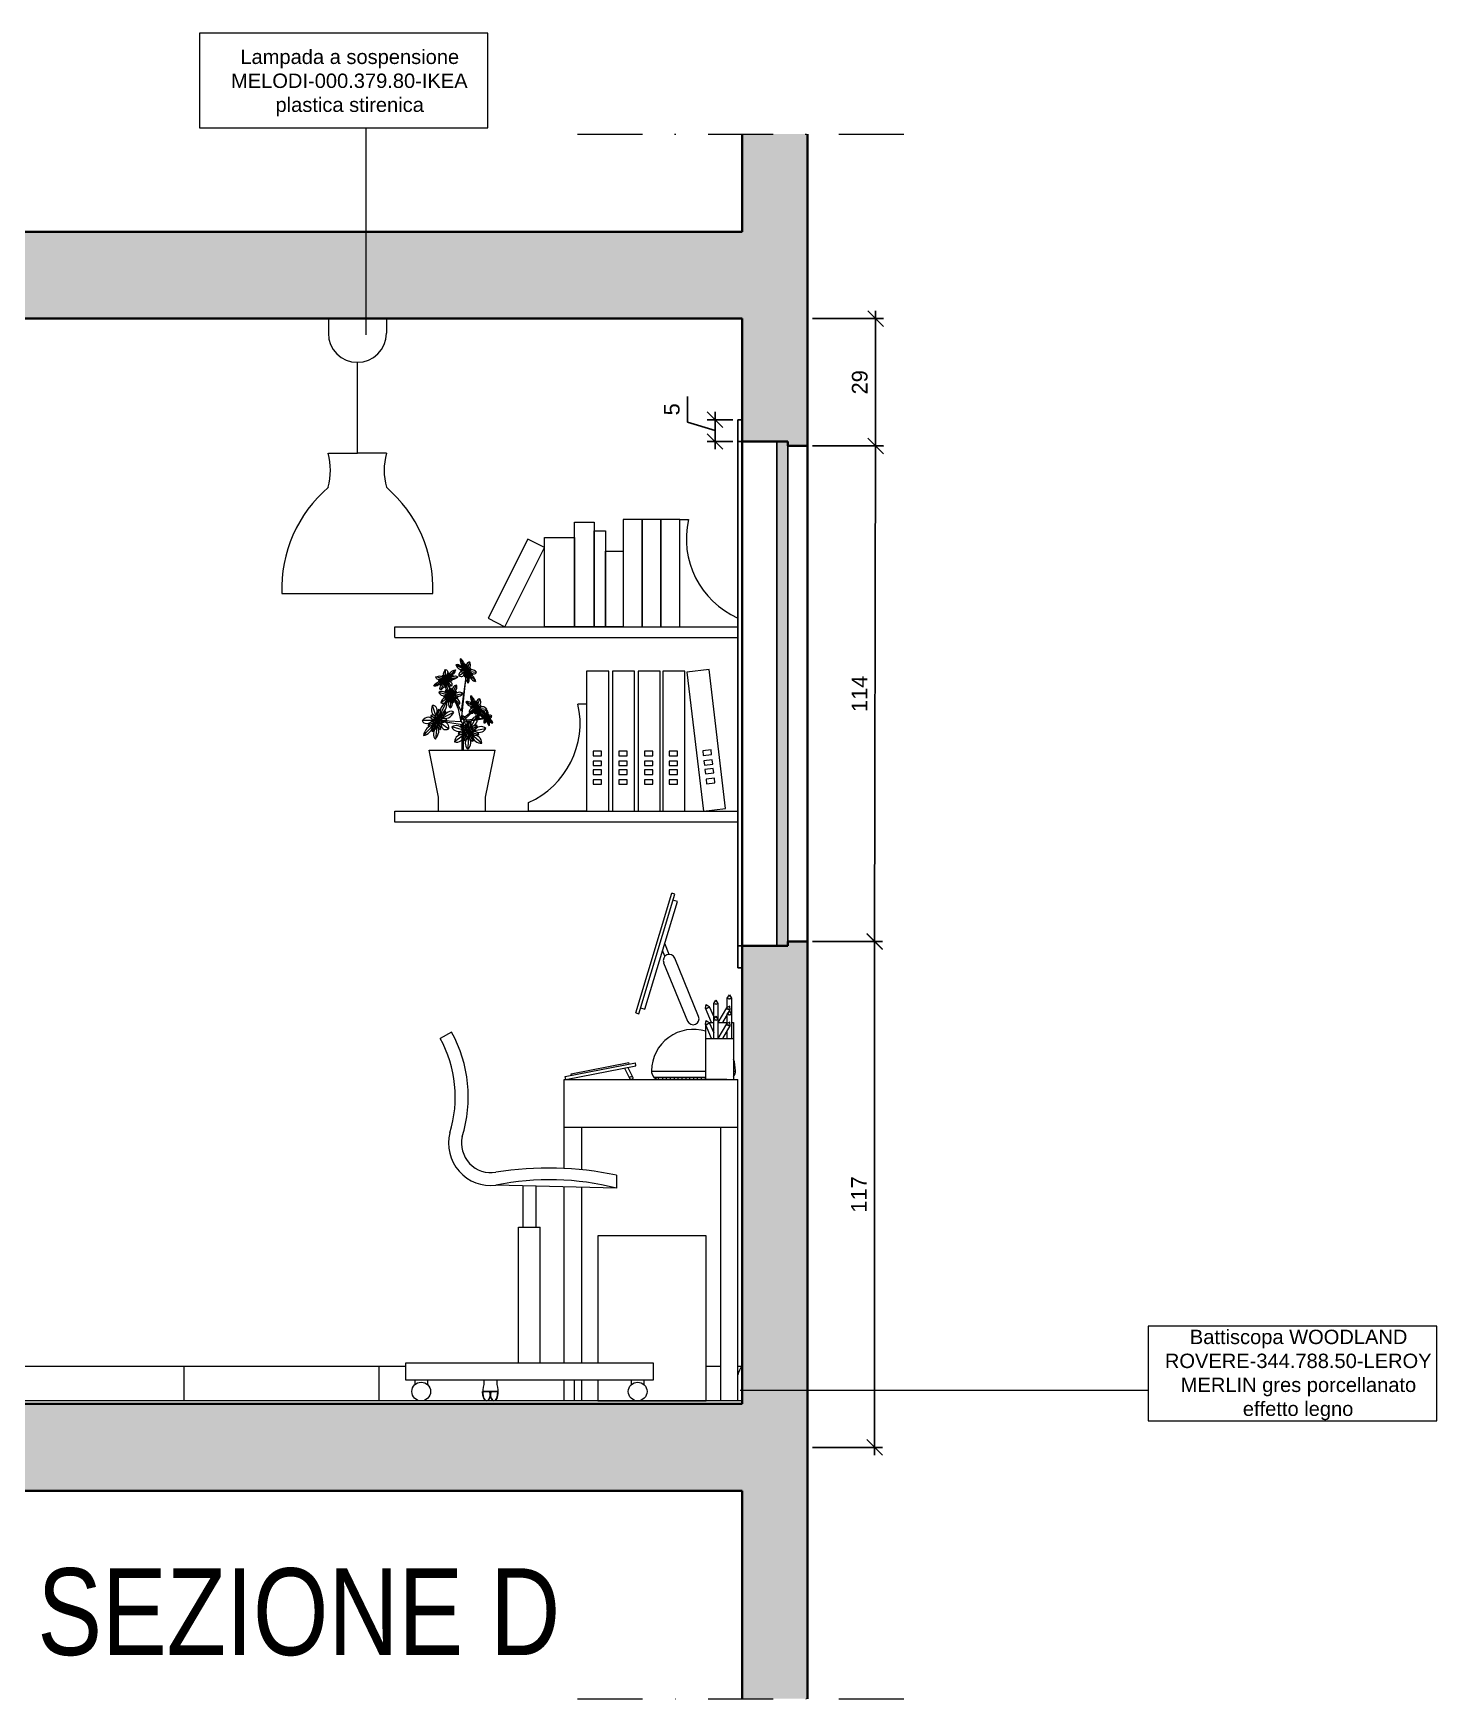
# Model space of a CAD drawing. Header units: millimetres. Extents: x 1232 to 3760, y 1413 to 4733.
# Drawn here: x 1882.9 to 2206.2, y 3734.6 to 4118.3 of the extents above; entities that cross this region are included whole.
import ezdxf

# ---------------------------------------------------------------- set-up
doc = ezdxf.new("R2010")
doc.units = ezdxf.units.MM
doc.linetypes.add('DASHDOT', pattern=[1, 0.5, -0.25, 0, -0.25])
for name, color, linetype, lineweight in [('A-ANNO-SYMB', 3, 'Continuous', 18), ('A-ANNO-TEXT', 3, 'Continuous', 18), ('A-ELEV-MBE2', 4, 'Continuous', 25), ('A-FURN', 8, 'Continuous', 18), ('A-SECT C-MCUT', 9, 'Continuous', 20), ('A-SECT-MCUT', 1, 'Continuous', 35), ('A-WALL-STUD', 4, 'Continuous', 18)]:
    doc.layers.add(name, color=color, linetype=linetype, lineweight=lineweight)
doc.layers.add('G-ANNO-TEXT', color=3, linetype='Continuous')
doc.styles.add('ARIAL', font='arial.ttf')
doc.styles.add('E-ROMANS', font='romans.shx', dxfattribs={"width": 0.8})
doc.styles.get("Standard").update_dxf_attribs({"font": 'arial.ttf'})
doc.dimstyles.new('giulia', dxfattribs={"dimtxt": 3.6, "dimasz": 3.6, "dimexe": 1.8, "dimexo": 1.2, "dimgap": 1.8, "dimtad": 1, "dimdec": 0, "dimzin": 1, "dimdsep": 46, "dimtxsty": 'ARIAL', "dimblk": 'OBLIQUE', "dimcen": 1.8, "dimdle": 1.8, "dimclrt": 256, "dimadec": 0, "dimazin": 0, "dimtfac": 1, "dimtdec": 0, "dimtmove": 1, "dimatfit": 3, "dimldrblk": 'OPEN90', "dimfxl": 1, "dimtfill": 1, "dimarcsym": 0})

# ---------------------------------------------------------------- blocks, each defined once
blk = doc.blocks.new('_Oblique')
at = {"color": 0, "linetype": 'ByBlock', "lineweight": -2}
blk.add_line((-0.5, -0.5), (0.5, 0.5), dxfattribs=at)
blk = doc.blocks.new('*D88')
at = {"layer": 'G-ANNO-TEXT', "color": 0, "lineweight": -2, "transparency": 16777216}
for p, q in [((2076.72, 3907.23), (2076.94, 4024.99)), ((2062.64, 4023.21), (2078.74, 4023.18)), ((2062.43, 3909.05), (2078.52, 3909.02))]:
    blk.add_line(p, q, dxfattribs=at)
at = {"layer": 'G-ANNO-TEXT', "color": 0, "lineweight": -2, "transparency": 16777216, "xscale": 3.6, "yscale": 3.6, "zscale": 3.6}
for p, rotation in [((2076.94, 4023.19), 89.89092210266135), ((2076.72, 3909.03), 269.8909221026613)]:
    blk.add_blockref('_Oblique', p, dxfattribs=dict(at, rotation=rotation))
at = {"layer": 'G-ANNO-TEXT', "transparency": 16777216, "insert": (2073.22, 3966.11), "char_height": 3.6, "attachment_point": 5, "rotation": 89.8909, "style": 'ARIAL', "bg_fill": 3, "box_fill_scale": 1.1, "bg_fill_color": 256, "bg_fill_true_color": 13158600, "bg_fill_transparency": 0}
blk.add_mtext('114', dxfattribs=at)
blk = doc.blocks.new('_Open90')
at = {"color": 0, "linetype": 'ByBlock', "lineweight": -2}
for p, q in [((0, 0), (-1, 0)), ((-0.5, 0.5), (0, 0)), ((0, 0), (-0.5, -0.5))]:
    blk.add_line(p, q, dxfattribs=at)
blk = doc.blocks.new('*D89')
at = {"layer": 'G-ANNO-TEXT', "color": 0, "lineweight": -2, "transparency": 16777216}
for p, q in [((2076.72, 3910.86), (2076.72, 3790.73)), ((2062.43, 3909.06), (2078.52, 3909.06)), ((2062.43, 3792.53), (2078.52, 3792.53))]:
    blk.add_line(p, q, dxfattribs=at)
at = {"layer": 'G-ANNO-TEXT', "color": 0, "lineweight": -2, "transparency": 16777216, "xscale": 3.6, "yscale": 3.6, "zscale": 3.6}
for p, rotation in [((2076.72, 3909.06), 90), ((2076.72, 3792.53), 270)]:
    blk.add_blockref('_Oblique', p, dxfattribs=dict(at, rotation=rotation))
at = {"layer": 'G-ANNO-TEXT', "transparency": 16777216, "insert": (2073.11, 3850.79), "char_height": 3.6, "attachment_point": 5, "rotation": 90, "style": 'ARIAL', "bg_fill": 3, "box_fill_scale": 1.1, "bg_fill_color": 256, "bg_fill_true_color": 13158600, "bg_fill_transparency": 0}
blk.add_mtext('117', dxfattribs=at)
blk = doc.blocks.new('*D91')
at = {"layer": 'G-ANNO-TEXT', "color": 0, "lineweight": -2, "transparency": 16777216}
for p, q in [((2033.63, 4028.65), (2033.63, 4034.63)), ((2039.96, 4026.75), (2033.63, 4028.65)), ((2044.02, 4029.26), (2038.16, 4029.26)), ((2039.96, 4022.43), (2039.96, 4031.06)), ((2044.02, 4024.23), (2038.16, 4024.23))]:
    blk.add_line(p, q, dxfattribs=at)
at = {"layer": 'G-ANNO-TEXT', "color": 0, "lineweight": -2, "transparency": 16777216, "xscale": 3.6, "yscale": 3.6, "zscale": 3.6}
for p, rotation in [((2039.96, 4029.26), 90), ((2039.96, 4024.23), 270)]:
    blk.add_blockref('_Oblique', p, dxfattribs=dict(at, rotation=rotation))
at = {"layer": 'G-ANNO-TEXT', "transparency": 16777216, "insert": (2030, 4031.64), "char_height": 3.6, "attachment_point": 5, "rotation": 90, "style": 'ARIAL', "bg_fill": 3, "box_fill_scale": 1.1, "bg_fill_color": 256, "bg_fill_true_color": 13158600, "bg_fill_transparency": 0}
blk.add_mtext('5', dxfattribs=at)
blk = doc.blocks.new('*D92')
at = {"layer": 'G-ANNO-TEXT', "color": 0, "lineweight": -2, "transparency": 16777216}
for p, q in [((2062.43, 4052.53), (2078.74, 4052.53)), ((2076.94, 4021.42), (2076.94, 4054.33)), ((2062.43, 4023.22), (2078.74, 4023.22))]:
    blk.add_line(p, q, dxfattribs=at)
at = {"layer": 'G-ANNO-TEXT', "color": 0, "lineweight": -2, "transparency": 16777216, "xscale": 3.6, "yscale": 3.6, "zscale": 3.6}
for p, rotation in [((2076.94, 4052.53), 90), ((2076.94, 4023.22), 270)]:
    blk.add_blockref('_Oblique', p, dxfattribs=dict(at, rotation=rotation))
at = {"layer": 'G-ANNO-TEXT', "transparency": 16777216, "insert": (2073.3, 4037.87), "char_height": 3.6, "attachment_point": 5, "rotation": 90, "style": 'ARIAL', "bg_fill": 3, "box_fill_scale": 1.1, "bg_fill_color": 256, "bg_fill_true_color": 13158600, "bg_fill_transparency": 0}
blk.add_mtext('29', dxfattribs=at)

msp = doc.modelspace()

# ---------------------------------------------------------------- hatches: boundary and pattern name
at = {"layer": 'A-ELEV-MBE2'}
h = msp.add_hatch(dxfattribs=at)
h.set_pattern_fill('AR-SAND', color=3, scale=1.005954)
h.set_pattern_definition([(37.5, (1208.8217, 3459.2022), (-0.0633684, 1.938296), [0, -1.52905, 0, -1.7101217, 0, -1.634675]), (7.5, (1208.8217, 3459.2022), (1.780314, 2.838949), [0, -0.8248822, 0, -1.3781569, 0, -0.5281258]), (327.5, (1207.5843, 3459.2022), (3.1326832, 0.0056927), [0, -0.502977, 0, -1.810717, 0, -2.3639917]), (317.5, (1207.5843, 3459.2022), (3.024025, 0.882901), [0, -0.2514885, 0, -1.1870256, 0, -1.3580378])])
h.paths.add_polyline_path([(2054.17, 4024.23), (2056.7, 4024.23), (2056.7, 4023.23), (2056.7, 3909.06), (2056.7, 3908.05), (2054.17, 3908.05)])
at = {"layer": 'A-FURN'}
h = msp.add_hatch(dxfattribs=at)
h.set_pattern_fill('ANSI31', color=256, scale=7.145333, angle=45, style=0)
h.set_pattern_definition([(90, (988.2639, 3518.6003), (-0.8931666, 1e-16), [])])
edge = h.paths.add_edge_path()
edge.add_line((2037.85, 3877.23), (2037.85, 3877.69))
edge.add_line((2037.85, 3877.69), (2026.02, 3877.69))
edge.add_arc((2027.3, 3879.23), 2, 230.4599, 270)
edge.add_line((2027.3, 3877.23), (2037.85, 3877.23))
at = {"layer": 'A-WALL-STUD'}
h = msp.add_hatch(color=256, dxfattribs=at)
h.dxf.hatch_style = 1
h.paths.add_polyline_path([(1849.86, 4072.53), (1849.86, 4052.53), (1861.06, 4052.53), (1861.06, 3802.53), (1871.06, 3802.53), (1871.06, 4052.53), (2046.23, 4052.53), (2046.23, 4024.23), (2056.7, 4024.23), (2056.7, 4023.23), (2061.23, 4023.22), (2061.23, 4026.74), (2061.23, 4095.03), (2046.23, 4095.03), (2046.23, 4072.53)])
h.paths.add_polyline_path([(2056.7, 3909.06), (2056.7, 3908.05), (2046.23, 3908.05), (2046.23, 3802.53), (1849.86, 3802.53), (1849.86, 3782.53), (2046.23, 3782.53), (2046.23, 3734.63), (2061.23, 3734.63), (2061.23, 3909.06)])

# ---------------------------------------------------------------- linework, layer by layer
at = {"layer": 'A-ANNO-SYMB', "color": 3}
msp.add_line((1959.52, 4096.48), (1959.52, 4048.8), dxfattribs=at)
at = {"layer": 'A-ANNO-SYMB', "color": 6}
for points in [[(1921.19, 4096.48), (1987.65, 4096.48), (1987.65, 4118.26), (1921.19, 4118.26)], [(2139.73, 3798.63), (2206.19, 3798.63), (2206.19, 3820.41), (2139.73, 3820.41)]]:
    msp.add_lwpolyline(points, close=True, dxfattribs=at)
at = {"layer": 'A-ELEV-MBE2', "color": 2}
for p, q in [((2046.23, 4029.26), (2045.22, 4029.26)), ((2045.22, 4029.26), (2045.22, 4024.23)), ((2061.23, 4026.74), (2061.23, 3905.53)), ((2045.22, 4024.23), (2046.23, 4024.23)), ((2045.22, 3908.05), (2045.22, 4024.23)), ((2046.23, 3908.05), (2045.22, 3908.05)), ((2045.22, 3908.05), (2045.22, 3903.02)), ((2045.22, 3903.02), (2046.23, 3903.02))]:
    msp.add_line(p, q, dxfattribs=at)
at = {"layer": 'A-ELEV-MBE2', "color": 3}
for p, q in [((2054.17, 4024.23), (2054.17, 3908.05)), ((2056.7, 4023.23), (2056.7, 3909.06))]:
    msp.add_line(p, q, dxfattribs=at)
at = {"layer": 'A-FURN'}
for p, q in [((2031.84, 4006.25), (2033.84, 4006.25)), ((2045.22, 3981.57), (2045.22, 3983.57)), ((1966.22, 3979.07), (1966.22, 3981.57)), ((1966.22, 3981.57), (2045.22, 3981.57)), ((1966.22, 3979.07), (2045.22, 3979.07)), ((2031.84, 3981.57), (2045.22, 3981.57)), ((1977.93, 3969.44), (1977.9, 3971.68)), ((1977.93, 3969.44), (1980.15, 3971.67)), ((1977.93, 3969.44), (1978.66, 3970.93)), ((1982.68, 3971.32), (1980.21, 3972.75)), ((1982.68, 3971.32), (1980.97, 3970.27)), ((1982.68, 3971.32), (1981.29, 3971.45)), ((1982.68, 3971.32), (1981.32, 3974.15)), ((1982.68, 3971.32), (1981.4, 3972.74)), ((1982.68, 3971.32), (1982.22, 3970.06)), ((1982.68, 3971.32), (1982.48, 3972.96)), ((1982.68, 3971.32), (1983.45, 3973.42)), ((1982.68, 3971.32), (1983.71, 3971.95)), ((1982.68, 3971.32), (1983.02, 3968.58)), ((1982.68, 3971.32), (1985.01, 3971.11)), ((1982.68, 3971.32), (1984.82, 3968.96)), ((1982.68, 3971.32), (1984.17, 3970.46)), ((1982.68, 3971.32), (1983.5, 3969.62)), ((2015.49, 3971.31), (2010.38, 3971.31)), ((2010.38, 3971.31), (2010.38, 3939.07)), ((2015.49, 3939.07), (2015.49, 3971.31)), ((2021.42, 3971.31), (2016.31, 3971.31)), ((2016.31, 3971.31), (2016.31, 3939.07)), ((2021.42, 3939.07), (2021.42, 3971.31)), ((2027.35, 3971.31), (2022.24, 3971.31)), ((2022.24, 3971.31), (2022.24, 3939.07)), ((2027.35, 3939.07), (2027.35, 3971.31)), ((2033.02, 3971.31), (2027.9, 3971.31)), ((2027.9, 3971.31), (2027.9, 3939.07)), ((2033.02, 3939.07), (2033.02, 3971.31)), ((2038.57, 3971.69), (2033.49, 3971.09)), ((2033.49, 3971.09), (2037.29, 3939.07)), ((2042.37, 3939.68), (2038.57, 3971.69)), ((1977.93, 3969.44), (1975.15, 3967.91)), ((1977.93, 3969.44), (1975.67, 3970)), ((1977.93, 3969.44), (1976.25, 3969.12)), ((1977.93, 3969.44), (1976.6, 3968.11)), ((1977.93, 3969.44), (1976.72, 3966.96)), ((1977.93, 3969.44), (1977.17, 3970.37)), ((1977.93, 3969.44), (1979.61, 3970.36)), ((1977.93, 3969.44), (1980.74, 3969.98)), ((1977.93, 3969.44), (1979.29, 3969.1)), ((1977.93, 3969.44), (1977.96, 3968.1)), ((1977.93, 3969.44), (1979.21, 3967.89)), ((1976.04, 3959.98), (1974.89, 3963.43)), ((1976.04, 3959.98), (1978.12, 3964.29)), ((1985.04, 3962.82), (1982.56, 3964.25)), ((1985.04, 3962.82), (1983.64, 3962.95)), ((1985.04, 3962.82), (1983.67, 3965.65)), ((1985.04, 3962.82), (1983.76, 3964.24)), ((1985.04, 3962.82), (1984.84, 3964.46)), ((1985.04, 3962.82), (1985.8, 3964.92)), ((1985.04, 3962.82), (1986.06, 3963.45)), ((2010.38, 3963.75), (2008.38, 3963.75)), ((1976.04, 3959.98), (1972.53, 3959.98)), ((1976.04, 3959.98), (1972.81, 3956.53)), ((1976.04, 3959.98), (1973.8, 3958.83)), ((1976.04, 3959.98), (1974.49, 3961.13)), ((1976.04, 3959.98), (1974.79, 3957.4)), ((1976.04, 3959.98), (1975.53, 3955.68)), ((1976.04, 3959.98), (1976.35, 3962.57)), ((1976.04, 3959.98), (1977.98, 3962.05)), ((1976.04, 3959.98), (1979.78, 3961.9)), ((1976.04, 3959.98), (1976.73, 3957.91)), ((1976.04, 3959.98), (1978.15, 3959.98)), ((1976.04, 3959.98), (1978.63, 3958.07)), ((1985.04, 3962.82), (1983.32, 3961.77)), ((1985.04, 3962.82), (1984.57, 3961.56)), ((1985.04, 3962.82), (1985.37, 3960.08)), ((1985.04, 3962.82), (1987.36, 3962.61)), ((1985.04, 3962.82), (1987.17, 3960.46)), ((1985.04, 3962.82), (1986.52, 3961.96)), ((1985.04, 3962.82), (1985.86, 3961.12)), ((1987.4, 3960.61), (1986.04, 3961.02)), ((1987.4, 3960.61), (1986.37, 3962.31)), ((1987.4, 3960.61), (1986.6, 3961.32)), ((1987.4, 3960.61), (1986.73, 3960.36)), ((1987.4, 3960.61), (1986.74, 3959.43)), ((1987.4, 3960.61), (1987.08, 3961.75)), ((1987.4, 3960.61), (1987.36, 3959.59)), ((1987.4, 3960.61), (1987.47, 3962.32)), ((1987.4, 3960.61), (1987.8, 3961.33)), ((1987.4, 3960.61), (1988.53, 3961.05)), ((1987.4, 3960.61), (1988.22, 3960.37)), ((1987.4, 3960.61), (1988.74, 3959.45)), ((1987.4, 3960.61), (1987.94, 3958.73)), ((1987.4, 3960.61), (1988.02, 3959.6)), ((1974.12, 3953.15), (1989.28, 3953.15)), ((1976.28, 3942.32), (1974.12, 3953.15)), ((1987.11, 3942.32), (1989.28, 3953.15)), ((1976.28, 3939.07), (1976.28, 3942.32)), ((1987.11, 3939.07), (1987.11, 3942.32)), ((1996.99, 3939.07), (1996.99, 3941.07)), ((1966.22, 3936.57), (1966.22, 3939.07)), ((1966.22, 3939.07), (2045.22, 3939.07)), ((2045.22, 3936.57), (1966.22, 3936.57)), ((1976.28, 3939.07), (1987.11, 3939.07)), ((2010.38, 3939.07), (1996.99, 3939.07)), ((2010.38, 3939.07), (2015.49, 3939.07)), ((2016.31, 3939.07), (2021.42, 3939.07)), ((2022.24, 3939.07), (2027.35, 3939.07)), ((2027.9, 3939.07), (2033.02, 3939.07)), ((2037.29, 3939.07), (2042.37, 3939.68)), ((2021.69, 3892.62), (2029.98, 3920.18)), ((2022.37, 3892.41), (2030.66, 3919.98)), ((2023.81, 3893.47), (2031.28, 3918.3)), ((2030.66, 3919.98), (2029.98, 3920.18)), ((2031.28, 3918.3), (2030.25, 3918.61)), ((2028.41, 3905.64), (2027.87, 3906.96)), ((2029.41, 3906.06), (2028.36, 3908.6)), ((2028.12, 3904.16), (2033.64, 3890.74)), ((2036.18, 3891.78), (2030.66, 3905.21)), ((2037.75, 3893.67), (2037.91, 3894.53)), ((2037.87, 3894.32), (2038.07, 3894.42)), ((2037.91, 3894.53), (2038.63, 3894.05)), ((2038.17, 3893.62), (2038.2, 3893.85)), ((2038.2, 3893.85), (2038.39, 3893.69)), ((2038.38, 3893.9), (2038.57, 3893.85)), ((2038.39, 3893.69), (2038.38, 3893.9)), ((2038.52, 3894), (2038.52, 3894)), ((2038.57, 3893.85), (2038.63, 3894.05)), ((2038.63, 3894.05), (2039.65, 3891.67)), ((2039.65, 3894.81), (2040.13, 3895.53)), ((2039.65, 3894.81), (2039.78, 3894.66)), ((2039.65, 3890.42), (2039.65, 3894.81)), ((2039.78, 3894.66), (2039.88, 3894.79)), ((2039.88, 3894.79), (2040.02, 3894.6)), ((2040.02, 3895.36), (2040.24, 3895.37)), ((2040.02, 3894.6), (2040.13, 3894.8)), ((2040.13, 3895.53), (2040.62, 3894.81)), ((2040.13, 3894.8), (2040.25, 3894.57)), ((2040.25, 3894.57), (2040.33, 3894.77)), ((2040.33, 3894.77), (2040.48, 3894.65)), ((2040.48, 3894.65), (2040.62, 3894.81)), ((2040.49, 3894.81), (2040.49, 3894.81)), ((2040.62, 3894.81), (2040.62, 3890.37)), ((2043.4, 3894.19), (2042.62, 3893.81)), ((2042.78, 3896.01), (2043.26, 3896.74)), ((2042.78, 3896.01), (2042.91, 3895.86)), ((2042.78, 3893.88), (2042.78, 3896.01)), ((2042.91, 3895.86), (2043.01, 3895.99)), ((2043.01, 3895.99), (2043.14, 3895.8)), ((2043.14, 3895.8), (2043.26, 3896)), ((2043.15, 3896.56), (2043.37, 3896.57)), ((2043.41, 3893.98), (2043.22, 3894.1)), ((2043.26, 3896.74), (2043.74, 3896.01)), ((2043.26, 3896), (2043.38, 3895.78)), ((2043.38, 3895.78), (2043.45, 3895.97)), ((2043.45, 3893.32), (2043.4, 3894.19)), ((2043.45, 3895.97), (2043.61, 3895.85)), ((2043.61, 3895.85), (2043.74, 3896.01)), ((2043.62, 3896.01), (2043.62, 3896.01)), ((2043.74, 3896.01), (2043.74, 3890.42)), ((2021.69, 3892.62), (2022.37, 3892.41)), ((2022.79, 3893.78), (2023.81, 3893.47)), ((2037.75, 3893.67), (2037.93, 3893.59)), ((2039.14, 3890.42), (2037.75, 3893.67)), ((2037.75, 3889.98), (2037.91, 3890.84)), ((2037.87, 3890.63), (2038.07, 3890.73)), ((2037.91, 3890.84), (2038.63, 3890.36)), ((2037.93, 3893.59), (2037.97, 3893.74)), ((2037.93, 3889.9), (2037.97, 3890.05)), ((2037.97, 3893.74), (2038.17, 3893.62)), ((2037.97, 3890.05), (2038.17, 3889.93)), ((2038.17, 3889.93), (2038.2, 3890.16)), ((2038.2, 3890.16), (2038.39, 3890)), ((2038.39, 3890), (2038.38, 3890.21)), ((2038.38, 3890.21), (2038.57, 3890.16)), ((2038.52, 3890.31), (2038.52, 3890.31)), ((2038.54, 3890.42), (2039.65, 3890.42)), ((2038.57, 3890.16), (2038.63, 3890.36)), ((2038.63, 3890.36), (2039.65, 3887.98)), ((2039.65, 3891.12), (2040.13, 3891.84)), ((2039.65, 3891.12), (2039.78, 3890.97)), ((2039.65, 3886.73), (2039.65, 3891.12)), ((2039.78, 3890.97), (2039.88, 3891.1)), ((2039.88, 3891.1), (2040.02, 3890.9)), ((2040.02, 3891.67), (2040.24, 3891.68)), ((2040.02, 3890.9), (2040.13, 3891.11)), ((2040.13, 3891.84), (2040.62, 3891.12)), ((2040.13, 3891.11), (2040.25, 3890.88)), ((2040.25, 3890.88), (2040.33, 3891.08)), ((2040.33, 3891.08), (2040.48, 3890.96)), ((2040.48, 3890.96), (2040.62, 3891.12)), ((2040.49, 3891.12), (2040.49, 3891.12)), ((2042.62, 3893.81), (2040.62, 3890.37)), ((2040.62, 3891.12), (2040.62, 3886.68)), ((2040.62, 3890.42), (2042.78, 3890.42)), ((2042.62, 3890.11), (2040.62, 3886.68)), ((2041.76, 3890.42), (2043.45, 3893.32)), ((2042.65, 3893.6), (2042.62, 3893.81)), ((2043.4, 3890.5), (2042.62, 3890.11)), ((2042.65, 3889.91), (2042.62, 3890.11)), ((2042.85, 3893.62), (2042.65, 3893.6)), ((2042.73, 3893.74), (2042.73, 3893.74)), ((2042.73, 3890.05), (2042.73, 3890.05)), ((2042.78, 3892.32), (2043.26, 3893.04)), ((2042.78, 3892.32), (2042.91, 3892.17)), ((2042.78, 3890.19), (2042.78, 3892.32)), ((2042.78, 3890.42), (2042.78, 3892.16)), ((2042.81, 3893.42), (2042.85, 3893.62)), ((2043.03, 3893.55), (2042.81, 3893.42)), ((2042.91, 3892.17), (2043.01, 3892.3)), ((2043.01, 3892.3), (2043.14, 3892.11)), ((2043.03, 3893.32), (2043.03, 3893.55)), ((2043.24, 3893.42), (2043.03, 3893.32)), ((2043.14, 3892.87), (2043.37, 3892.88)), ((2043.14, 3892.11), (2043.26, 3892.31)), ((2043.41, 3890.29), (2043.22, 3890.41)), ((2043.26, 3893.26), (2043.24, 3893.42)), ((2043.45, 3893.32), (2043.26, 3893.26)), ((2043.26, 3893.04), (2043.74, 3892.32)), ((2043.26, 3892.31), (2043.38, 3892.09)), ((2043.38, 3892.09), (2043.45, 3892.28)), ((2043.45, 3889.63), (2043.4, 3890.5)), ((2043.45, 3892.28), (2043.61, 3892.16)), ((2043.61, 3892.16), (2043.74, 3892.32)), ((2043.62, 3892.32), (2043.62, 3892.32)), ((2043.74, 3892.32), (2043.74, 3886.73)), ((2043.74, 3890.42), (2044.23, 3890.42)), ((2044.23, 3890.42), (2044.23, 3877.23)), ((1979.28, 3888.15), (1976.65, 3886.7)), ((2037.75, 3889.98), (2037.93, 3889.9)), ((2039.14, 3886.73), (2037.75, 3889.98)), ((2037.85, 3877.23), (2037.85, 3889.93)), ((2037.85, 3877.23), (2037.85, 3886.73)), ((2037.85, 3886.73), (2044.23, 3886.73)), ((2041.76, 3886.73), (2043.45, 3889.63)), ((2042.85, 3889.93), (2042.65, 3889.91)), ((2042.78, 3886.73), (2042.78, 3888.47)), ((2042.81, 3889.73), (2042.85, 3889.93)), ((2043.03, 3889.86), (2042.81, 3889.73)), ((2043.03, 3889.63), (2043.03, 3889.86)), ((2043.24, 3889.73), (2043.03, 3889.63)), ((2043.26, 3889.56), (2043.24, 3889.73)), ((2043.45, 3889.63), (2043.26, 3889.56)), ((2044.23, 3886.73), (2044.23, 3877.23)), ((2005.45, 3877.93), (2021.6, 3881.09)), ((2005.59, 3877.23), (2021.74, 3880.39)), ((2006.79, 3878.56), (2020.13, 3881.17)), ((2006.86, 3878.21), (2006.79, 3878.56)), ((2019.11, 3879.88), (2020.35, 3877.43)), ((2019.84, 3880.02), (2020.99, 3877.75)), ((2020.2, 3880.82), (2020.13, 3881.17)), ((2021.74, 3880.39), (2021.6, 3881.09)), ((2037.85, 3879.12), (2025.3, 3879.12)), ((2044.65, 3879.12), (2044.23, 3879.12)), ((2005.23, 3877.23), (2045.23, 3877.23)), ((2005.23, 3856.76), (2005.23, 3877.23)), ((2005.59, 3877.23), (2005.45, 3877.93)), ((2037.85, 3877.69), (2026.02, 3877.69)), ((2042.66, 3877.23), (2027.3, 3877.23)), ((2045.23, 3803.23), (2045.23, 3877.23)), ((2045.23, 3866.23), (2005.23, 3866.23)), ((2009.23, 3866.23), (2009.23, 3856.47)), ((2041.23, 3866.23), (2041.23, 3803.23)), ((2017.26, 3852.23), (1989.49, 3852.9)), ((1995.7, 3852.68), (1995.7, 3843.23)), ((1998.7, 3852.61), (1998.7, 3843.23)), ((2005.23, 3811.98), (2005.23, 3852.52)), ((2009.23, 3852.42), (2009.23, 3811.98)), ((2017.26, 3855.23), (2017.26, 3852.23)), ((1994.7, 3843.23), (1999.7, 3843.23)), ((1994.7, 3811.98), (1994.7, 3843.23)), ((1999.7, 3811.98), (1999.7, 3843.23)), ((2037.92, 3841.23), (2012.92, 3841.23)), ((2012.92, 3841.23), (2012.92, 3811.98)), ((2037.92, 3803.23), (2037.92, 3841.23)), ((1871.06, 3811.23), (1917.56, 3811.23)), ((1917.56, 3811.23), (1917.56, 3803.23)), ((1917.56, 3811.23), (1962.56, 3811.23)), ((1962.56, 3803.23), (1962.56, 3811.23)), ((1962.56, 3811.23), (1968.7, 3811.23)), ((1968.7, 3811.98), (2025.71, 3811.98)), ((1968.7, 3807.98), (1968.7, 3811.98)), ((2025.71, 3811.98), (2025.71, 3807.98)), ((2037.92, 3811.23), (2041.23, 3811.23)), ((2045.23, 3811.23), (2046.23, 3811.23)), ((2025.71, 3807.98), (1968.7, 3807.98)), ((1970.81, 3807.98), (1970.81, 3806.98)), ((1973.74, 3807.98), (1973.74, 3806.98)), ((1986.73, 3807.98), (1986.73, 3806.98)), ((1986.73, 3807.98), (1986.73, 3806.98)), ((1989.66, 3807.98), (1989.66, 3806.98)), ((2005.23, 3803.23), (2005.23, 3807.98)), ((2007.56, 3803.23), (2007.56, 3807.98)), ((2009.23, 3807.98), (2009.23, 3803.23)), ((2012.92, 3807.98), (2012.92, 3803.23)), ((2020.66, 3807.98), (2020.66, 3806.98)), ((2023.59, 3807.98), (2023.59, 3806.98)), ((1986.42, 3805.39), (1989.95, 3805.39)), ((1989.95, 3805.39), (1986.42, 3805.39)), ((2012.92, 3803.23), (2037.92, 3803.23))]:
    msp.add_line(p, q, dxfattribs=at)
for points in [[(1950.88, 4052.53), (1964.24, 4052.53)], [(1950.88, 4052.53), (1950.88, 4049.15)], [(1964.24, 4052.53), (1964.24, 4049.15)], [(1957.56, 4021.51), (1957.56, 4042.46)], [(1950.88, 4021.51), (1957.56, 4021.51)], [(1964.24, 4021.51), (1957.56, 4021.51)], [(1940.19, 3989.25), (1974.93, 3989.25)], [(1982.04, 3953.15), (1982.04, 3959.67), (1987.88, 3960.61), (1982.04, 3959.98), (1985.19, 3962.98), (1981.56, 3960.14), (1982.79, 3971.6), (1981.46, 3962.12), (1977.93, 3969.44), (1980.77, 3962.66), (1981.41, 3959.67), (1976.04, 3959.98), (1981.72, 3959.04), (1981.65, 3953.15)]]:
    msp.add_lwpolyline(points, dxfattribs=at)
for points in [[(2007.6, 4005.66), (2012.13, 4005.66), (2012.13, 3981.57), (2007.6, 3981.57)], [(2018.83, 3981.57), (2023.17, 3981.57), (2023.17, 4006.25), (2018.83, 4006.25)], [(2023.17, 3981.57), (2027.5, 3981.57), (2027.5, 4006.25), (2023.17, 4006.25)], [(2027.5, 3981.57), (2031.84, 3981.57), (2031.84, 4006.25), (2027.5, 4006.25)], [(1987.7, 3983.51), (1991.57, 3981.57), (2000.7, 3999.8), (1996.83, 4001.74)], [(2000.7, 4002.11), (2007.6, 4002.11), (2007.6, 3981.57), (2000.7, 3981.57)], [(2012.13, 4003.69), (2014.69, 4003.69), (2014.69, 3981.57), (2012.13, 3981.57)], [(2014.69, 3998.96), (2018.83, 3998.96), (2018.83, 3981.57), (2014.69, 3981.57)], [(2011.85, 3952.87), (2011.85, 3951.82), (2013.78, 3951.82), (2013.78, 3952.87)], [(2017.78, 3952.87), (2017.78, 3951.82), (2019.71, 3951.82), (2019.71, 3952.87)], [(2023.71, 3952.87), (2023.71, 3951.82), (2025.64, 3951.82), (2025.64, 3952.87)], [(2029.37, 3952.87), (2029.37, 3951.82), (2031.31, 3951.82), (2031.31, 3952.87)], [(2037.12, 3952.95), (2037.25, 3951.91), (2039.17, 3952.14), (2039.05, 3953.18)], [(2011.85, 3950.61), (2011.85, 3949.56), (2013.78, 3949.56), (2013.78, 3950.61)], [(2011.85, 3948.6), (2011.85, 3947.55), (2013.78, 3947.55), (2013.78, 3948.6)], [(2017.78, 3950.61), (2017.78, 3949.56), (2019.71, 3949.56), (2019.71, 3950.61)], [(2017.78, 3948.6), (2017.78, 3947.55), (2019.71, 3947.55), (2019.71, 3948.6)], [(2023.71, 3950.61), (2023.71, 3949.56), (2025.64, 3949.56), (2025.64, 3950.61)], [(2023.71, 3948.6), (2023.71, 3947.55), (2025.64, 3947.55), (2025.64, 3948.6)], [(2029.37, 3950.61), (2029.37, 3949.56), (2031.31, 3949.56), (2031.31, 3950.61)], [(2029.37, 3948.6), (2029.37, 3947.55), (2031.31, 3947.55), (2031.31, 3948.6)], [(2037.39, 3950.7), (2037.52, 3949.66), (2039.44, 3949.89), (2039.32, 3950.93)], [(2037.63, 3948.71), (2037.75, 3947.66), (2039.68, 3947.89), (2039.55, 3948.93)], [(2011.85, 3946.33), (2011.85, 3945.28), (2013.78, 3945.28), (2013.78, 3946.33)], [(2017.78, 3946.33), (2017.78, 3945.28), (2019.71, 3945.28), (2019.71, 3946.33)], [(2023.71, 3946.33), (2023.71, 3945.28), (2025.64, 3945.28), (2025.64, 3946.33)], [(2029.37, 3946.33), (2029.37, 3945.28), (2031.31, 3945.28), (2031.31, 3946.33)], [(2037.9, 3946.46), (2038.02, 3945.41), (2039.94, 3945.64), (2039.82, 3946.68)]]:
    msp.add_lwpolyline(points, close=True, dxfattribs=at)
for points in [[(1979.08, 3965.67), (1977.81, 3966.78, 0.477945), (1978.67, 3966.02, 0.477945), (1977.81, 3966.78)], [(1979.08, 3965.67), (1977.97, 3968.25, 0.477945), (1978.72, 3966.5, 0.477945), (1977.97, 3968.25)], [(1979.08, 3965.67), (1979.15, 3967.35, 0.477945), (1979.1, 3966.21, 0.477945), (1979.15, 3967.35)], [(1979.08, 3965.67), (1980.41, 3968.14, 0.477945), (1979.51, 3966.47, 0.477945), (1980.41, 3968.14)], [(1979.08, 3965.67), (1976.36, 3966.41, 0.477945), (1978.2, 3965.91, 0.477945), (1976.36, 3966.41)], [(1979.08, 3965.67), (1976.8, 3964.01, 0.477945), (1978.34, 3965.13, 0.477945), (1976.8, 3964.01)], [(1979.08, 3965.67), (1977.42, 3965.36, 0.477945), (1978.54, 3965.57, 0.477945), (1977.42, 3965.36)], [(1979.08, 3965.67), (1978.28, 3964.18, 0.477945), (1978.82, 3965.19, 0.477945), (1978.28, 3964.18)], [(1979.08, 3965.67), (1978.95, 3962.86, 0.477945), (1979.03, 3964.76, 0.477945), (1978.95, 3962.86)], [(1979.08, 3965.67), (1980.44, 3966.66, 0.477945), (1979.52, 3965.99, 0.477945), (1980.44, 3966.66)], [(1979.08, 3965.67), (1981.84, 3966.17, 0.477945), (1979.97, 3965.83, 0.477945), (1981.84, 3966.17)], [(1979.08, 3965.67), (1979.74, 3964.11, 0.477945), (1979.29, 3965.16, 0.477945), (1979.74, 3964.11)], [(1979.08, 3965.67), (1981.19, 3963.81, 0.477945), (1979.76, 3965.07, 0.477945), (1981.19, 3963.81)], [(1979.08, 3965.67), (1980.7, 3965.22, 0.477945), (1979.6, 3965.52, 0.477945), (1980.7, 3965.22)], [(1983.18, 3957.4), (1981.6, 3961.1, 0.477945), (1982.67, 3958.6, 0.477945), (1981.6, 3961.1)], [(1983.18, 3957.4), (1983.29, 3959.81, 0.477945), (1983.22, 3958.18, 0.477945), (1983.29, 3959.81)], [(1983.18, 3957.4), (1985.09, 3960.94, 0.477945), (1983.8, 3958.55, 0.477945), (1985.09, 3960.94)], [(1983.18, 3957.4), (1979.31, 3958.47, 0.477945), (1981.93, 3957.75, 0.477945), (1979.31, 3958.47)], [(1983.18, 3957.4), (1979.93, 3955.04, 0.477945), (1982.13, 3956.64, 0.477945), (1979.93, 3955.04)], [(1983.18, 3957.4), (1980.81, 3956.97, 0.477945), (1982.42, 3957.26, 0.477945), (1980.81, 3956.97)], [(1983.18, 3957.4), (1981.37, 3958.99, 0.477945), (1982.6, 3957.92, 0.477945), (1981.37, 3958.99)], [(1983.18, 3957.4), (1982.04, 3955.28, 0.477945), (1982.81, 3956.72, 0.477945), (1982.04, 3955.28)], [(1983.18, 3957.4), (1983, 3953.39, 0.477945), (1983.12, 3956.11, 0.477945), (1983, 3953.39)], [(1983.18, 3957.4), (1985.13, 3958.82, 0.477945), (1983.81, 3957.86, 0.477945), (1985.13, 3958.82)], [(1983.18, 3957.4), (1987.14, 3958.12, 0.477945), (1984.46, 3957.64, 0.477945), (1987.14, 3958.12)], [(1983.18, 3957.4), (1984.13, 3955.19, 0.477945), (1983.49, 3956.69, 0.477945), (1984.13, 3955.19)], [(1983.18, 3957.4), (1986.21, 3954.76, 0.477945), (1984.16, 3956.55, 0.477945), (1986.21, 3954.76)], [(1983.18, 3957.4), (1985.51, 3956.76, 0.477945), (1983.93, 3957.2, 0.477945), (1985.51, 3956.76)]]:
    msp.add_lwpolyline(points, format="xyb", dxfattribs=at)
for centre, radius in [((2020.67, 3877.59), 0.357), ((1972.27, 3805.39), 2.16), ((2022.13, 3805.39), 2.16)]:
    msp.add_circle(centre, radius, dxfattribs=at)
for centre, radius, start, end in [((1957.56, 4049.15), 6.68, 180, 0), ((1935.79, 4017.6), 15.58, 345.4453, 14.5547), ((1979.32, 4017.6), 15.58, 165.4453, 194.5547), ((1970.73, 3990.44), 30.56, 130.5068, 182.2392), ((1944.39, 3990.44), 30.56, 357.7608, 49.4932), ((2053.3, 4001.82), 19.96, 167.1923, 246.1188), ((1988.91, 3959.32), 19.96, 293.8812, 12.8077), ((2029.39, 3904.69), 1.37, 22.3528, 202.3528), ((2034.91, 3891.26), 1.37, 202.3528, 22.3528), ((1952.35, 3873.27), 27.77, 342.6834, 28.9232), ((1952.35, 3873.27), 30.77, 342.6834, 28.9232), ((2034.98, 3879.12), 9.68, 72.7134, 179.1657), ((2027.3, 3879.23), 2, 179.1657, 270), ((2034.98, 3879.12), 9.68, 0.8343, 17.0839), ((2042.66, 3879.23), 2, 321.8646, 0.8343), ((1988.33, 3862.6), 9.77, 165.7478, 276.8003), ((1988.37, 3862.62), 6.82, 167.3328, 279.4278), ((2001.55, 3779.97), 76.88, 78.2061, 99.0264), ((2001.92, 3792.57), 61.6, 75.5823, 101.6502), ((2048.57, 3808.81), 3.37, 134.0361, 172.8338)]:
    msp.add_arc(centre, radius, start, end, dxfattribs=at)
at = {"layer": 'A-FURN', "extrusion": (0, 0, -1)}
for centre, major_axis, ratio, start_param, end_param in [((1978.69, 3971.21), (1.14, 0.81), 0.625, 2.653657, 4.437051), ((1977.13, 3970.63), (1.14, 0.81), 0.625, -0.487936, 1.295458), ((1978.84, 3970.42), (0.684, 0.485), 0.625, 3.102456, 4.88585), ((1977.99, 3970.43), (0.684, 0.485), 0.625, -0.039137, 1.744257), ((1978.91, 3971.21), (1.14, 0.81), 0.625, 0.409662, 2.193056), ((1979.9, 3970.62), (1.14, 0.81), 0.625, 3.551255, 5.334649), ((1976.28, 3967.89), (1.14, 0.81), 0.625, 4.000054, 5.783448), ((1975.91, 3968.96), (1.14, 0.81), 0.625, 0.858461, 2.641855), ((1975.96, 3969.15), (1.14, 0.81), 0.625, -1.385533, 0.39786), ((1976.92, 3970.47), (1.14, 0.81), 0.625, 1.756059, 3.539453), ((1976.72, 3968.83), (0.684, 0.485), 0.625, 4.448853, 6.232247), ((1976.92, 3969.62), (0.684, 0.485), 0.625, 1.30726, 3.090654), ((1977.84, 3967.8), (1.14, 0.81), 0.625, 3.102456, 4.88585), ((1977.35, 3968.38), (0.684, 0.485), 0.625, 3.551255, 5.334649), ((1976.76, 3968.74), (0.684, 0.485), 0.625, 0.409662, 2.193056), ((1976.42, 3967.81), (1.14, 0.81), 0.625, -0.039137, 1.744257), ((1977.85, 3970.38), (0.684, 0.485), 0.625, 2.204858, 3.988252), ((1977.01, 3969.74), (0.684, 0.485), 0.625, -0.936735, 0.846659), ((1978.42, 3968.73), (0.684, 0.485), 0.625, 2.653657, 4.437051), ((1977.48, 3968.38), (0.684, 0.485), 0.625, -0.487936, 1.295458), ((1979.48, 3968.94), (1.14, 0.81), 0.625, 2.204858, 3.988252), ((1978.08, 3967.89), (1.14, 0.81), 0.625, -0.936735, 0.846659), ((1978.55, 3968.82), (0.684, 0.485), 0.625, -1.385533, 0.39786), ((1979.12, 3969.61), (0.684, 0.485), 0.625, 1.756059, 3.539453), ((1979.15, 3969.73), (0.684, 0.485), 0.625, 4.000054, 5.783448), ((1978.93, 3970.37), (0.684, 0.485), 0.625, 0.858461, 2.641855), ((1979.63, 3969.14), (1.14, 0.81), 0.625, 4.448853, 6.232247), ((1979.95, 3970.46), (1.14, 0.81), 0.625, 1.30726, 3.090654), ((1989.03, 3805.39), (0, -2.16), 0.430708, -2.397974, 1.570796), ((1987.35, 3805.39), (0, -2.16), 0.429752, -1.570796, 1.570796)]:
    msp.add_ellipse(centre, major_axis=major_axis, ratio=ratio, start_param=start_param, end_param=end_param, dxfattribs=at)
at = {"layer": 'A-FURN'}
for centre, major_axis, ratio, start_param, end_param in [((1980.99, 3971.59), (-0.81, 1.14), 0.625, 4.448853, 6.232247), ((1981.11, 3972.94), (-0.81, 1.14), 0.625, 1.30726, 3.090654), ((1982.04, 3969.9), (-0.81, 1.14), 0.625, -0.936735, 0.846659), ((1981.06, 3971.35), (-0.81, 1.14), 0.625, 2.204858, 3.988252), ((1982.34, 3973.31), (-0.81, 1.14), 0.625, 0.409662, 2.193056), ((1981.9, 3970.94), (-0.488, 0.682), 0.625, -1.385533, 0.39786), ((1981.62, 3971.87), (-0.488, 0.682), 0.625, 1.756059, 3.539453), ((1981.21, 3973.08), (-0.81, 1.14), 0.625, 3.551255, 5.334649), ((1982.05, 3972.52), (-0.488, 0.682), 0.625, 0.858461, 2.641855), ((1981.63, 3971.99), (-0.488, 0.682), 0.625, 4.000054, 5.783448), ((1982.77, 3970.17), (-0.488, 0.682), 0.625, -0.487936, 1.295458), ((1981.99, 3970.81), (-0.488, 0.682), 0.625, 2.653657, 4.437051), ((1982.95, 3972.27), (-0.488, 0.682), 0.625, -0.039137, 1.744257), ((1982.15, 3972.55), (-0.488, 0.682), 0.625, 3.102456, 4.88585), ((1983.84, 3972.18), (-0.81, 1.14), 0.625, -0.487936, 1.295458), ((1983.57, 3970.27), (-0.488, 0.682), 0.625, 0.409662, 2.193056), ((1982.55, 3973.24), (-0.81, 1.14), 0.625, 2.653657, 4.437051), ((1982.89, 3970.13), (-0.488, 0.682), 0.625, 3.551255, 5.334649), ((1983.66, 3971.3), (-0.488, 0.682), 0.625, -0.936735, 0.846659), ((1983.07, 3972.17), (-0.488, 0.682), 0.625, 2.204858, 3.988252), ((1983.63, 3970.35), (-0.488, 0.682), 0.625, 4.448853, 6.232247), ((1983.7, 3971.16), (-0.488, 0.682), 0.625, 1.30726, 3.090654), ((1984.46, 3970.4), (-0.81, 1.14), 0.625, -1.385533, 0.39786), ((1983.98, 3971.96), (-0.81, 1.14), 0.625, 1.756059, 3.539453), ((1983.58, 3969.28), (-0.81, 1.14), 0.625, -0.039137, 1.744257), ((1982.23, 3969.74), (-0.81, 1.14), 0.625, 3.102456, 4.88585), ((1983.75, 3969.32), (-0.81, 1.14), 0.625, 4.000054, 5.783448), ((1984.44, 3970.2), (-0.81, 1.14), 0.625, 0.858461, 2.641855), ((1976.26, 3963.02), (1.13, 1.77), 0.666667, 1.756059, 3.539453), ((1974.3, 3961.51), (1.13, 1.77), 0.666667, -1.385533, 0.39786), ((1978.27, 3962.56), (1.13, 1.77), 0.666667, 0.858461, 2.641855), ((1976.56, 3963.1), (1.13, 1.77), 0.666667, 4.000054, 5.783448), ((1983.34, 3963.09), (-0.81, 1.14), 0.625, 4.448853, 6.232247), ((1983.46, 3964.44), (-0.81, 1.14), 0.625, 1.30726, 3.090654), ((1984.7, 3964.81), (-0.81, 1.14), 0.625, 0.409662, 2.193056), ((1984.26, 3962.44), (-0.488, 0.682), 0.625, -1.385533, 0.39786), ((1983.97, 3963.37), (-0.488, 0.682), 0.625, 1.756059, 3.539453), ((1983.56, 3964.58), (-0.81, 1.14), 0.625, 3.551255, 5.334649), ((1984.4, 3964.02), (-0.488, 0.682), 0.625, 0.858461, 2.641855), ((1983.98, 3963.49), (-0.488, 0.682), 0.625, 4.000054, 5.783448), ((1985.31, 3963.77), (-0.488, 0.682), 0.625, -0.039137, 1.744257), ((1984.5, 3964.05), (-0.488, 0.682), 0.625, 3.102456, 4.88585), ((1986.19, 3963.68), (-0.81, 1.14), 0.625, -0.487936, 1.295458), ((1984.9, 3964.74), (-0.81, 1.14), 0.625, 2.653657, 4.437051), ((1986.01, 3962.8), (-0.488, 0.682), 0.625, -0.936735, 0.846659), ((1985.42, 3963.67), (-0.488, 0.682), 0.625, 2.204858, 3.988252), ((1986.81, 3961.9), (-0.81, 1.14), 0.625, -1.385533, 0.39786), ((1973.36, 3958.78), (1.13, 1.77), 0.666667, -0.487936, 1.295458), ((1974.08, 3961.19), (1.13, 1.77), 0.666667, 2.653657, 4.437051), ((1974.61, 3958.57), (0.68, 1.06), 0.666667, -0.039137, 1.744257), ((1974.5, 3959.88), (0.68, 1.06), 0.666667, 3.102456, 4.88585), ((1975.46, 3961.4), (0.68, 1.06), 0.666667, 2.204858, 3.988252), ((1974.57, 3960.09), (0.68, 1.06), 0.666667, -0.936735, 0.846659), ((1975.73, 3958.11), (0.68, 1.06), 0.666667, 0.858461, 2.641855), ((1974.7, 3958.44), (0.68, 1.06), 0.666667, 4.000054, 5.783448), ((1976.85, 3961.85), (0.68, 1.06), 0.666667, 1.30726, 3.090654), ((1977.08, 3959.07), (0.68, 1.06), 0.666667, 1.756059, 3.539453), ((1975.64, 3961.53), (0.68, 1.06), 0.666667, 4.448853, 6.232247), ((1975.91, 3958.16), (0.68, 1.06), 0.666667, -1.385533, 0.39786), ((1977.64, 3960.9), (0.68, 1.06), 0.666667, 0.409662, 2.193056), ((1977.01, 3961.8), (0.68, 1.06), 0.666667, 3.551255, 5.334649), ((1977.22, 3959.26), (0.68, 1.06), 0.666667, -0.487936, 1.295458), ((1977.65, 3960.71), (0.68, 1.06), 0.666667, 2.653657, 4.437051), ((1978.5, 3959.8), (1.13, 1.77), 0.666667, 2.204858, 3.988252), ((1977.01, 3957.63), (1.13, 1.77), 0.666667, -0.936735, 0.846659), ((1978.6, 3960.16), (1.13, 1.77), 0.666667, -0.039137, 1.744257), ((1978.43, 3962.34), (1.13, 1.77), 0.666667, 3.102456, 4.88585), ((1984.39, 3961.4), (-0.81, 1.14), 0.625, -0.936735, 0.846659), ((1983.41, 3962.85), (-0.81, 1.14), 0.625, 2.204858, 3.988252), ((1985.12, 3961.67), (-0.488, 0.682), 0.625, -0.487936, 1.295458), ((1984.34, 3962.31), (-0.488, 0.682), 0.625, 2.653657, 4.437051), ((1985.93, 3960.78), (-0.81, 1.14), 0.625, -0.039137, 1.744257), ((1984.58, 3961.24), (-0.81, 1.14), 0.625, 3.102456, 4.88585), ((1985.92, 3961.77), (-0.488, 0.682), 0.625, 0.409662, 2.193056), ((1985.24, 3961.63), (-0.488, 0.682), 0.625, 3.551255, 5.334649), ((1985.98, 3961.85), (-0.488, 0.682), 0.625, 4.448853, 6.232247), ((1986.05, 3962.66), (-0.488, 0.682), 0.625, 1.30726, 3.090654), ((1986.1, 3960.82), (-0.81, 1.14), 0.625, 4.000054, 5.783448), ((1986.79, 3961.7), (-0.81, 1.14), 0.625, 0.858461, 2.641855), ((1986.33, 3963.46), (-0.81, 1.14), 0.625, 1.756059, 3.539453), ((1986.56, 3960.38), (-0.372, 0.791), 0.6, -1.385533, 0.39786), ((1986.43, 3961.39), (-0.372, 0.791), 0.6, 1.756059, 3.539453), ((1986.97, 3961.96), (-0.372, 0.791), 0.6, 0.858461, 2.641855), ((1986.46, 3961.51), (-0.372, 0.791), 0.6, 4.000054, 5.783448), ((1986.81, 3960.83), (-0.223, 0.474), 0.6, 4.448853, 6.232247), ((1986.93, 3961.32), (-0.223, 0.474), 0.6, 1.30726, 3.090654), ((1987.29, 3959.43), (-0.372, 0.791), 0.6, -0.487936, 1.295458), ((1987.09, 3960.14), (-0.223, 0.474), 0.6, -0.936735, 0.846659), ((1986.82, 3960.74), (-0.223, 0.474), 0.6, 2.204858, 3.988252), ((1986.63, 3960.23), (-0.372, 0.791), 0.6, 2.653657, 4.437051), ((1987.4, 3961.37), (-0.223, 0.474), 0.6, 0.409662, 2.193056), ((1986.98, 3961.36), (-0.223, 0.474), 0.6, 3.551255, 5.334649), ((1987.83, 3961.52), (-0.372, 0.791), 0.6, -0.039137, 1.744257), ((1987.6, 3959.8), (-0.223, 0.474), 0.6, -0.039137, 1.744257), ((1987.15, 3960.07), (-0.223, 0.474), 0.6, 3.102456, 4.88585), ((1987.07, 3961.96), (-0.372, 0.791), 0.6, 3.102456, 4.88585), ((1988.11, 3959.37), (-0.372, 0.791), 0.6, 0.409662, 2.193056), ((1987.87, 3960.84), (-0.223, 0.474), 0.6, -0.487936, 1.295458), ((1987.47, 3961.33), (-0.223, 0.474), 0.6, 2.653657, 4.437051), ((1987.41, 3959.36), (-0.372, 0.791), 0.6, 3.551255, 5.334649), ((1987.66, 3959.8), (-0.223, 0.474), 0.6, 4.000054, 5.783448), ((1987.96, 3960.08), (-0.223, 0.474), 0.6, 0.858461, 2.641855), ((1987.98, 3960.15), (-0.223, 0.474), 0.6, -1.385533, 0.39786), ((1987.91, 3960.75), (-0.223, 0.474), 0.6, 1.756059, 3.539453), ((1988.37, 3960.4), (-0.372, 0.791), 0.6, -0.936735, 0.846659), ((1987.93, 3961.4), (-0.372, 0.791), 0.6, 2.204858, 3.988252), ((1988.18, 3959.44), (-0.372, 0.791), 0.6, 4.448853, 6.232247), ((1988.39, 3960.25), (-0.372, 0.791), 0.6, 1.30726, 3.090654), ((1973.38, 3958.45), (1.13, 1.77), 0.666667, 3.551255, 5.334649), ((1974.43, 3956.95), (1.13, 1.77), 0.666667, 0.409662, 2.193056), ((1976.72, 3957.41), (1.13, 1.77), 0.666667, 1.30726, 3.090654), ((1974.68, 3956.87), (1.13, 1.77), 0.666667, 4.448853, 6.232247), ((1987.36, 3805.39), (0, -2.16), 0.430708, -2.397974, 1.570796), ((1989.02, 3805.39), (0, -2.16), 0.429752, -1.570796, 1.570796)]:
    msp.add_ellipse(centre, major_axis=major_axis, ratio=ratio, start_param=start_param, end_param=end_param, dxfattribs=at)
msp.add_point((2020.98, 3803.23), dxfattribs=at)
at = {"layer": 'A-SECT C-MCUT', "linetype": 'DASHDOT', "ltscale": 30}
for p, q in [((2008.26, 4095.03), (2088.39, 4095.03)), ((2008.26, 3734.63), (2088.39, 3734.63))]:
    msp.add_line(p, q, dxfattribs=at)
at = {"layer": 'A-SECT-MCUT'}
for p, q in [((2046.23, 4072.53), (2046.23, 4095.03)), ((2061.23, 4095.03), (2061.23, 3734.63)), ((2046.23, 4072.53), (1849.86, 4072.53)), ((2046.23, 4024.23), (2056.7, 4024.23)), ((2056.7, 4024.23), (2056.7, 4023.23)), ((2056.7, 4023.23), (2061.23, 4023.22)), ((2046.23, 3908.05), (2056.7, 3908.05)), ((2056.7, 3908.05), (2056.7, 3909.06)), ((2056.7, 3909.06), (2061.23, 3909.06)), ((2046.23, 3802.53), (1871.06, 3802.53)), ((2046.23, 3782.53), (1849.86, 3782.53)), ((2046.23, 3782.53), (2046.23, 3734.63))]:
    msp.add_line(p, q, dxfattribs=at)
for points in [[(1871.06, 4052.53), (2046.23, 4052.53)], [(2046.23, 3802.53), (2046.23, 4052.53)]]:
    msp.add_lwpolyline(points, dxfattribs=at)
at = {"layer": 'A-WALL-STUD', "color": 3}
for p, q in [((2046.23, 3803.23), (1871.06, 3803.23)), ((2046.23, 3802.53), (2046.23, 3803.23))]:
    msp.add_line(p, q, dxfattribs=at)

# ---------------------------------------------------------------- texts
at = {"layer": 'A-ANNO-SYMB', "color": 3, "char_height": 3.3105, "attachment_point": 1}
for s, insert in [('\\pi6.18901;{\\C256;Lampada a sospensione \\P\\pi4.0415;MELODI-000.379.80-IKEA \\P\\pi14.27888;plastica stirenica}', (1924.43, 4114.5)), ('\\pi6.35612;{\\C256;Battiscopa WOODLAND \\P\\pi0.60345;ROVERE-344.788.50-LEROY \\P\\pi4.26054;MERLIN gres porcellanato \\P\\pi18.56374;effetto legno}', (2142.97, 3819.63))]:
    msp.add_mtext_dynamic_manual_height_columns(s, width=62.2428, gutter_width=1, heights=[0], dxfattribs=dict(at, insert=insert))
at = {"layer": 'A-ANNO-TEXT', "insert": (2004.3, 3764.68), "char_height": 20, "attachment_point": 3, "style": 'E-ROMANS'}
msp.add_mtext_dynamic_manual_height_columns('{\\fArial|b0|i0|c0|p34;SEZIONE D}', width=131.3393, gutter_width=9, heights=[0], dxfattribs=at)

# ---------------------------------------------------------------- next in the draw order: dimensions: what is measured, and where the dimension line sits
at = {"layer": 'G-ANNO-TEXT'}
dim = msp.add_linear_dim(base=(2039.96, 4029.26), p1=(2045.22, 4024.23), p2=(2045.22, 4029.26), angle=90, dimstyle='giulia', dxfattribs=at)
dim.commit()
dim.dimension.update_dxf_attribs({"geometry": '*D91', "text_midpoint": (2030, 4030.45)})
dim = msp.add_aligned_dim(p1=(2061.23, 3909.06), p2=(2061.44, 4023.22), distance=-15.49, dimstyle='giulia', dxfattribs=at)
dim.commit()
dim.dimension.update_dxf_attribs({"geometry": '*D88', "text_midpoint": (2073.22, 3966.11)})

# ---------------------------------------------------------------- next in the draw order: dimensions: what is measured, and where the dimension line sits
for base, p1, p2, picture, middle in [((2076.94, 4052.53), (2061.23, 4023.22), (2061.23, 4052.53), '*D92', (2073.3, 4037.87)), ((2076.72, 3792.53), (2061.23, 3909.06), (2061.23, 3792.53), '*D89', (2073.11, 3850.79))]:
    dim = msp.add_linear_dim(base=base, p1=p1, p2=p2, angle=90, dimstyle='giulia', dxfattribs=at)
    dim.commit()
    dim.dimension.update_dxf_attribs({"geometry": picture, "text_midpoint": middle})

# ---------------------------------------------------------------- next in the draw order: linework, layer by layer
at = {"layer": 'A-ANNO-SYMB', "color": 3}
msp.add_line((2139.73, 3805.59), (2045.76, 3805.59), dxfattribs=at)

doc.saveas('drawing.dxf')
